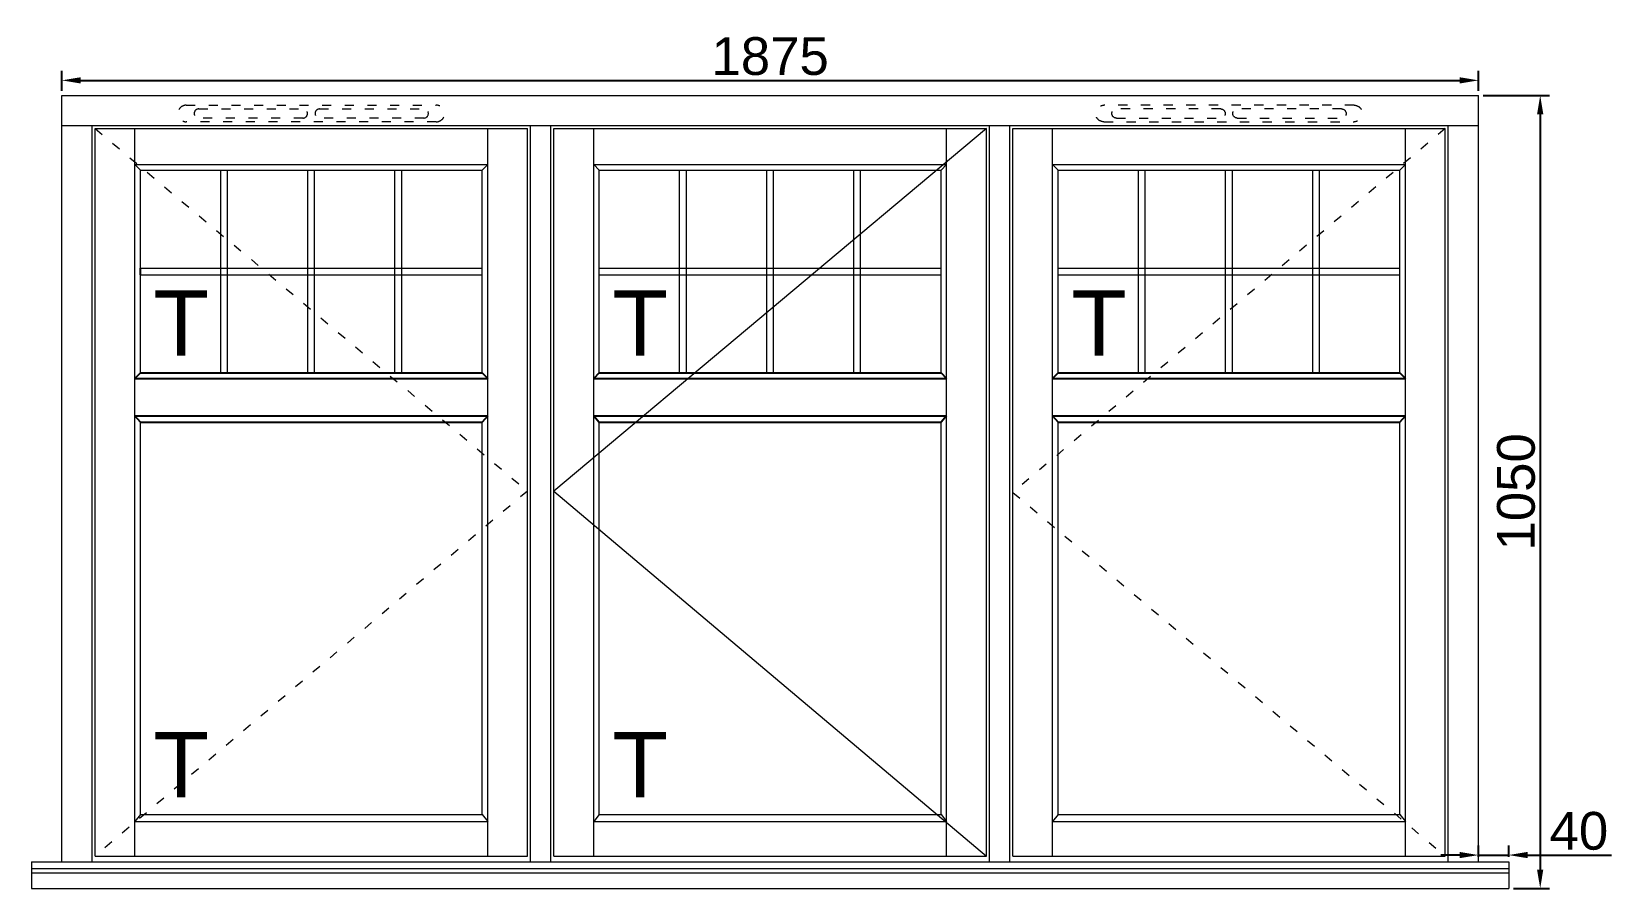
# Model space of a CAD drawing. Header units: millimetres. Extents: x 0 to 182016, y 11 to 3710.
# Drawn here: x 171821 to 173912, y 1249 to 2384 of the extents above; entities that cross this region are included whole.
import ezdxf

# ---------------------------------------------------------------- set-up
doc = ezdxf.new("R2010")
doc.units = ezdxf.units.MM
doc.linetypes.add('ACAD_ISO03W100', pattern=[30, 12, -18])
doc.layers.add('Matmenys', color=10, linetype='Continuous', lineweight=20)
doc.styles.get("Standard").update_dxf_attribs({"font": 'arial.ttf'})
doc.linetypes.add('TRACKS', pattern='A,3.81,[130,ltypeshp.shx,S=6.35,R=0,X=0,Y=0],3.81', length=7.62)
doc.dimstyles.new('Padidinti matmenys', dxfattribs={"dimscale": 10, "dimtxt": 5, "dimasz": 2.5, "dimexe": 1.25, "dimexo": 0.625, "dimtad": 1, "dimdec": 1, "dimtxsty": 'Standard', "dimcen": 2.5, "dimadec": 0, "dimazin": 0, "dimtfac": 1, "dimtdec": 1, "dimtmove": 0, "dimatfit": 3, "dimfxl": 1, "dimarcsym": 0})

# ---------------------------------------------------------------- blocks, each defined once
blk = doc.blocks.new('*D1538')
at = {"color": 0, "lineweight": -2, "transparency": 16777216}
for p, q in [((171861, 2305.5), (171861, 2331.7)), ((173736, 2305.5), (173736, 2331.7)), ((171886, 2319.2), (173711, 2319.2))]:
    blk.add_line(p, q, dxfattribs=at)
at = {"color": 0, "transparency": 16777216}
for points in [[(171886, 2323.3), (171886, 2315), (171861, 2319.2)], [(173711, 2323.3), (173711, 2315), (173736, 2319.2)]]:
    blk.add_solid(points, dxfattribs=at)
at = {"layer": 'Defpoints', "color": 0, "transparency": 16777216}
for p in [(173736, 2319.2), (171861, 2299.3), (173736, 2299.3)]:
    blk.add_point(p, dxfattribs=at)
at = {"color": 0, "lineweight": 5, "transparency": 16777216, "insert": (172798.5, 2351), "char_height": 50, "attachment_point": 5}
blk.add_mtext('1875', dxfattribs=at)
blk = doc.blocks.new('tv')
at = {"linetype": 'ACAD_ISO03W100', "lineweight": 5}
for p, q in [((29400.1, 41533.7), (29731.1, 41533.7)), ((29731.1, 41511.7), (29400.1, 41511.7))]:
    blk.add_line(p, q, dxfattribs=at)
for points in [[(29416.6, 41528.7), (29554.6, 41528.7, -1), (29554.6, 41516.7), (29416.6, 41516.7, -1)], [(29576.6, 41516.7, -1), (29576.6, 41528.7), (29714.6, 41528.7, -1), (29714.6, 41516.7)]]:
    blk.add_lwpolyline(points, format="xyb", close=True, dxfattribs=at)
for centre, start, end in [((29400.1, 41522.7), 90, 270), ((29731.1, 41522.7), 270, 90)]:
    blk.add_arc(centre, 11, start, end, dxfattribs=at)
blk = doc.blocks.new('*D1559')
at = {"color": 0, "lineweight": -2, "transparency": 16777216}
for p, q in [((173742.2, 2299.3), (173830.2, 2299.3)), ((173817.7, 2274.3), (173817.7, 1274.3)), ((173782.2, 1249.3), (173830.2, 1249.3))]:
    blk.add_line(p, q, dxfattribs=at)
at = {"color": 0, "transparency": 16777216}
for points in [[(173813.5, 2274.3), (173821.8, 2274.3), (173817.7, 2299.3)], [(173813.5, 1274.3), (173821.8, 1274.3), (173817.7, 1249.3)]]:
    blk.add_solid(points, dxfattribs=at)
at = {"layer": 'Defpoints', "color": 0, "transparency": 16777216}
for p in [(173736, 2299.3), (173776, 1249.3), (173817.7, 1249.3)]:
    blk.add_point(p, dxfattribs=at)
at = {"color": 0, "lineweight": 5, "transparency": 16777216, "insert": (173785.9, 1774.3), "char_height": 50, "attachment_point": 5, "rotation": 90}
blk.add_mtext('1050', dxfattribs=at)
blk = doc.blocks.new('*D2038')
at = {"color": 0, "lineweight": -2, "ltscale": 0.1, "transparency": 16777216}
for p, q in [((173736, 1290.9), (173736, 1305.9)), ((173776, 1290.9), (173776, 1305.9)), ((173711, 1293.4), (173686, 1293.4)), ((173736, 1293.4), (173776, 1293.4)), ((173801, 1293.4), (173911.9, 1293.4))]:
    blk.add_line(p, q, dxfattribs=at)
at = {"color": 0, "ltscale": 0.1, "transparency": 16777216}
for points in [[(173711, 1297.6), (173711, 1289.3), (173736, 1293.4)], [(173801, 1297.6), (173801, 1289.3), (173776, 1293.4)]]:
    blk.add_solid(points, dxfattribs=at)
at = {"layer": 'Defpoints', "color": 0, "ltscale": 0.1, "transparency": 16777216}
for p in [(173736, 1284.6), (173776, 1293.4), (173776, 1284.6)]:
    blk.add_point(p, dxfattribs=at)
at = {"color": 0, "ltscale": 0.1, "transparency": 16777216, "insert": (173868.9, 1325.2), "char_height": 50, "attachment_point": 5}
blk.add_mtext('40', dxfattribs=at)

msp = doc.modelspace()

# ---------------------------------------------------------------- linework, layer by layer
at = {"lineweight": 5}
for p, q in [((171860.9911125, 2299.2866124), (173735.9578032, 2299.2866124)), ((171860.9911125, 1284.6059917), (171860.9911125, 2299.2866124)), ((173735.9578032, 1284.6059917), (173735.9578032, 2299.2866124)), ((171860.9911125, 2259.2866121), (173735.9578032, 2259.2866121)), ((171900.9911125, 1284.6059917), (171900.9911125, 2259.2866121)), ((172481.313343, 1284.6059917), (172481.313343, 2259.2866121)), ((172508.313343, 1284.6059917), (172508.313343, 2259.2866121)), ((173088.6355731, 1284.6059917), (173088.6355731, 2259.2866121)), ((173115.6355731, 1284.6059917), (173115.6355731, 2259.2866121)), ((173695.9578029, 1284.6059917), (173695.9578029, 2259.2866121)), ((171904.9911125, 2255.2866121), (172477.3133429, 2255.2866121)), ((171904.9911125, 1292.0561633), (171904.9911125, 2255.2866121)), ((171957.6740185, 1292.0561633), (171957.6740185, 2255.2866121)), ((172424.6304372, 1292.0561633), (172424.6304372, 2255.2866121)), ((172477.3133429, 1292.0561633), (172477.3133429, 2255.2866121)), ((172512.313343, 2255.2866121), (173084.6355727, 2255.2866121)), ((172512.313343, 1292.0561633), (172512.313343, 2255.2866121)), ((172564.9962487, 1292.0561633), (172564.9962487, 2255.2866121)), ((173031.9526674, 1292.0561633), (173031.9526674, 2255.2866121)), ((173084.6355731, 1292.0561633), (173084.6355731, 2255.2866121)), ((173119.6355731, 2255.2866121), (173691.9578028, 2255.2866121)), ((173119.6355731, 1292.0561633), (173119.6355731, 2255.2866121)), ((173172.3184788, 1292.0561633), (173172.3184788, 2255.2866121)), ((173639.2748975, 1292.0561633), (173639.2748975, 2255.2866121)), ((173691.9578028, 1292.0561633), (173691.9578028, 2255.2866121)), ((171957.6740185, 2207.6037064), (172424.6304372, 2207.6037064)), ((171964.9911128, 2200.2866121), (171957.6740185, 2207.6037064)), ((171964.9911128, 2200.2866121), (172417.3133429, 2200.2866121)), ((171964.9911128, 1931.7633924), (171964.9911128, 2200.2866121)), ((172071.3161128, 1931.7633924), (172071.3161128, 2200.2866121)), ((172080.3161128, 1931.7633924), (172080.3161128, 2200.2866121)), ((172186.6411128, 1931.7633924), (172186.6411128, 2200.2866121)), ((172195.6411128, 1931.7633924), (172195.6411128, 2200.2866121)), ((172301.9661128, 1931.7633924), (172301.9661128, 2200.2866121)), ((172310.9661128, 1931.7633924), (172310.9661128, 2200.2866121)), ((172417.3133429, 2200.2866121), (172424.6304372, 2207.6037064)), ((172417.3133429, 1931.7633924), (172417.3133429, 2200.2866121)), ((172564.9962487, 2207.6037064), (173031.9526674, 2207.6037064)), ((172572.313343, 2200.2866121), (172564.9962487, 2207.6037064)), ((172572.313343, 2200.2866121), (173024.6355731, 2200.2866121)), ((172572.313343, 1931.7633924), (172572.313343, 2200.2866121)), ((172678.638343, 1931.7633924), (172678.638343, 2200.2866121)), ((172687.638343, 1931.7633924), (172687.638343, 2200.2866121)), ((172793.963343, 1931.7633924), (172793.963343, 2200.2866121)), ((172802.963343, 1931.7633924), (172802.963343, 2200.2866121)), ((172909.288343, 1931.7633924), (172909.288343, 2200.2866121)), ((172918.288343, 1931.7633924), (172918.288343, 2200.2866121)), ((173024.6355731, 2200.2866121), (173031.9526674, 2207.6037064)), ((173024.6355731, 1931.7633924), (173024.6355731, 2200.2866121)), ((173172.3184788, 2207.6037064), (173639.2748975, 2207.6037064)), ((173179.6355731, 2200.2866121), (173172.3184788, 2207.6037064)), ((173179.6355731, 2200.2866121), (173631.9578032, 2200.2866121)), ((173179.6355731, 1931.7633924), (173179.6355731, 2200.2866121)), ((173285.9605731, 1931.7633924), (173285.9605731, 2200.2866121)), ((173294.9605731, 1931.7633924), (173294.9605731, 2200.2866121)), ((173401.2855731, 1931.7633924), (173401.2855731, 2200.2866121)), ((173410.2855731, 1931.7633924), (173410.2855731, 2200.2866121)), ((173516.6105731, 1931.7633924), (173516.6105731, 2200.2866121)), ((173525.6105731, 1931.7633924), (173525.6105731, 2200.2866121)), ((173631.9578032, 2200.2866121), (173639.2748975, 2207.6037064)), ((173631.9578032, 1931.7633924), (173631.9578032, 2200.2866121)), ((171964.9911128, 2070.5250022), (172417.3133429, 2070.5250022)), ((172572.313343, 2070.5250022), (173024.6355731, 2070.5250022)), ((173179.6355731, 2070.5250022), (173631.9578032, 2070.5250022)), ((171964.9911128, 2061.5250022), (172417.3133429, 2061.5250022)), ((172572.313343, 2061.5250022), (173024.6355731, 2061.5250022)), ((173179.6355731, 2061.5250022), (173631.9578032, 2061.5250022)), ((171964.9911128, 1347.0561633), (171964.9911128, 1866.7633924)), ((172417.3133429, 1347.0561633), (172417.3133429, 1866.7633924)), ((172572.313343, 1347.0561633), (172572.313343, 1866.7633924)), ((173024.6355731, 1347.0561633), (173024.6355731, 1866.7633924)), ((173179.6355731, 1347.0561633), (173179.6355731, 1866.7633924)), ((173631.9578032, 1347.0561633), (173631.9578032, 1866.7633924)), ((171964.9911128, 1347.0561633), (171957.6740185, 1338.0747895)), ((171964.9911128, 1347.0561633), (172417.3133429, 1347.0561633)), ((172417.3133429, 1347.0561633), (172424.6304372, 1338.0747895)), ((172572.313343, 1347.0561633), (172564.9962487, 1338.0747895)), ((172572.313343, 1347.0561633), (173024.6355731, 1347.0561633)), ((173024.6355731, 1347.0561633), (173031.9526674, 1338.0747895)), ((173179.6355731, 1347.0561633), (173172.3184788, 1338.0747895)), ((173179.6355731, 1347.0561633), (173631.9578032, 1347.0561633)), ((173631.9578032, 1347.0561633), (173639.2748975, 1338.0747895)), ((171957.6740185, 1338.0747895), (172424.6304372, 1338.0747895)), ((172564.9962487, 1338.0747895), (173031.9526674, 1338.0747895)), ((173172.3184788, 1338.0747895), (173639.2748975, 1338.0747895)), ((171820.9911125, 1284.6059917), (173775.9578032, 1284.6059917)), ((171820.9911125, 1284.6059917), (171820.9911125, 1249.2561633)), ((171820.9911125, 1275.8284335), (173775.9578032, 1275.8284335)), ((171904.9911125, 1292.0561633), (172477.3133429, 1292.0561633)), ((172512.313343, 1292.0561633), (173084.6355727, 1292.0561633)), ((173119.6355731, 1292.0561633), (173691.9578028, 1292.0561633)), ((173775.9578032, 1284.6059917), (173775.9578032, 1249.2561633)), ((171820.9911125, 1269.8731566), (173775.9578032, 1269.8731566)), ((171820.9911125, 1249.2561633), (173775.9578032, 1249.2561633))]:
    msp.add_line(p, q, dxfattribs=at)
at = {"linetype": 'ACAD_ISO03W100', "lineweight": 5}
for p, q in [((171904.9911125, 2255.2866121), (172477.3133429, 1775.3964738)), ((173691.9578032, 2255.2866121), (173119.6355728, 1773.671388)), ((172477.3133429, 1775.3964738), (171904.9911125, 1292.0561633)), ((173119.6355728, 1773.671388), (173691.9578032, 1292.0561633))]:
    msp.add_line(p, q, dxfattribs=at)
at = {"color": 5, "linetype": 'TRACKS', "lineweight": 5}
for p, q in [((173084.6355731, 2255.2866121), (172512.3133426, 1775.3964738)), ((172512.3133426, 1775.3964738), (173084.6355731, 1292.0561633))]:
    msp.add_line(p, q, dxfattribs=at)
at = {"ltscale": 0.1}
for p, q in [((171964.9911128, 2061.5250022), (171964.9911128, 2070.5250022)), ((171957.6740185, 1924.446298), (172424.6304372, 1924.446298)), ((171964.9911128, 1931.7633924), (172417.3133429, 1931.7633924)), ((172564.9962487, 1924.446298), (173031.9526674, 1924.446298)), ((172572.313343, 1931.7633924), (173024.6355731, 1931.7633924)), ((173172.3184788, 1924.446298), (173639.2748975, 1924.446298)), ((173179.6355731, 1931.7633924), (173631.9578032, 1931.7633924)), ((171957.6740185, 1874.8618186), (172424.6304372, 1874.8618186)), ((171964.9911128, 1866.7633924), (172417.3133429, 1866.7633924)), ((172564.9962487, 1874.8618186), (173031.9526674, 1874.8618186)), ((172572.313343, 1866.7633924), (173024.6355731, 1866.7633924)), ((173172.3184788, 1874.8618186), (173639.2748975, 1874.8618186)), ((173179.6355731, 1866.7633924), (173631.9578032, 1866.7633924))]:
    msp.add_line(p, q, dxfattribs=at)
for points in [[(171957.6740185, 1924.446298), (171964.9911128, 1931.7633924)], [(172417.3133429, 1931.7633924), (172424.6304372, 1924.446298)], [(172572.313343, 1931.7633924), (172564.9962487, 1924.446298)], [(173024.6355731, 1931.7633924), (173031.9526674, 1924.446298)], [(173179.6355731, 1931.7633924), (173172.3184788, 1924.446298)], [(173631.9578032, 1931.7633924), (173639.2748975, 1924.446298)], [(171964.9911128, 1866.7633924), (171957.6740185, 1874.8618186)], [(172424.6304372, 1874.8618186), (172417.3133429, 1866.7633924)], [(172564.9962487, 1874.8618186), (172572.313343, 1866.7633924)], [(173031.9526674, 1874.8618186), (173024.6355731, 1866.7633924)], [(173172.3184788, 1874.8618186), (173179.6355731, 1866.7633924)], [(173631.9578032, 1866.7633924), (173639.2748975, 1874.8618186)]]:
    msp.add_lwpolyline(points, dxfattribs=at)

# ---------------------------------------------------------------- block references
at = {"color": 1}
msp.add_blockref('tv', (142625.5693957, -39247.3962312), dxfattribs=at)
at = {"color": 1, "xscale": -1}
msp.add_blockref('tv', (202971.3795204, -39247.3962312), dxfattribs=at)

# ---------------------------------------------------------------- texts
at = {"layer": 'Matmenys', "color": 0}
for p in [(171982.246329, 1954.6169295), (172589.5685591, 1954.6169295), (173196.8907892, 1954.6169295), (171982.246329, 1369.9097004), (172589.5685591, 1369.9097004)]:
    msp.add_text('T', height=86.4, dxfattribs=at).set_placement(p)

# ---------------------------------------------------------------- dimensions: what is measured, and where the dimension line sits
at = {"color": 1, "lineweight": 5}
dim = msp.add_linear_dim(base=(173735.9578032, 2319.1726019), p1=(171860.9911125, 2299.2866124), p2=(173735.9578032, 2299.2866124), dimstyle='Padidinti matmenys', dxfattribs=at)
dim.commit()
dim.dimension.update_dxf_attribs({"geometry": '*D1538', "text_midpoint": (172798.4744578, 2350.9512513)})
dim = msp.add_linear_dim(base=(173817.6614316, 1249.2561633), p1=(173735.9578032, 2299.2866124), p2=(173775.9578032, 1249.2561633), angle=90, dimstyle='Padidinti matmenys', dxfattribs=at)
dim.commit()
dim.dimension.update_dxf_attribs({"geometry": '*D1559', "text_midpoint": (173817.6614316, 1774.2713878), "dimtype": 160})
at = {"color": 1, "ltscale": 0.1}
dim = msp.add_linear_dim(base=(173775.9578032, 1293.4437798), p1=(173735.9578032, 1284.6059917), p2=(173775.9578032, 1284.6059917), dimstyle='Padidinti matmenys', dxfattribs=at)
dim.commit()
dim.dimension.update_dxf_attribs({"geometry": '*D2038', "text_midpoint": (173868.9404089, 1325.2224292)})

doc.saveas('drawing.dxf')
